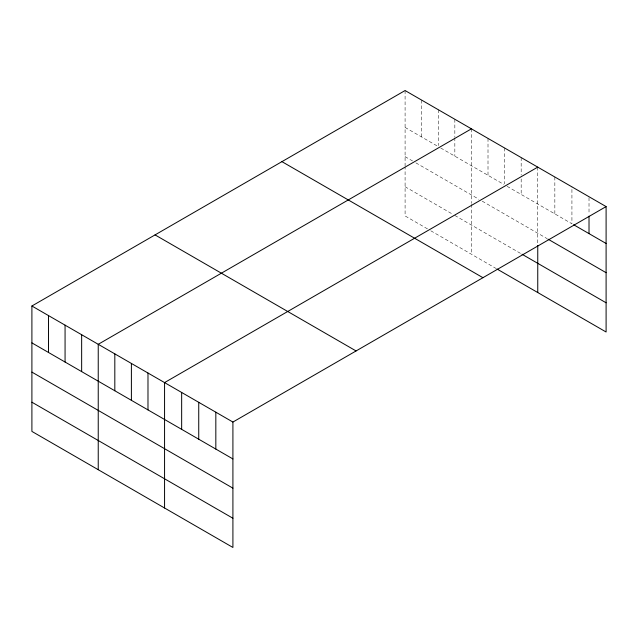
<?xml version="1.0" encoding="UTF-8"?>
<svg xmlns="http://www.w3.org/2000/svg" width="638" height="638" viewBox="0 0 638 638"><rect width="100%" height="100%" fill="white"/><g stroke="black" fill="none" stroke-linecap="round" stroke-linejoin="round"><path stroke-width="0.48" stroke-dasharray="3.19 2.39" d="M405.09 127.433L437.429 146.102M440.746 148.016L503.757 184.398M507.074 186.312L571.927 223.755L571.927 186.862M405.09 156.637L412.555 160.951M415.872 162.865L478.883 199.247M482.2 201.161L547.157 238.66M405.09 186.735L453.179 214.504M454.838 215.461L521.174 253.757M427.476 228.875L405.09 215.947L405.09 166.989M430.794 230.789L496.3 268.606M589.018 197.7L589.018 214.201M554.845 176.997L554.845 213.889M537.754 167.132L537.754 243.58M521.174 157.562L521.174 175.035M521.174 178.919L521.174 194.446M504.586 147.984L504.586 183.903M488.006 138.414L488.006 175.298M471.426 128.836L471.426 203.402M471.426 204.343L471.426 254.243M454.838 119.266L454.838 136.739M454.838 137.704L454.838 156.15M438.258 109.688L438.258 145.608M421.67 100.118L421.67 137.003M405.09 90.54L405.09 166.047"/><path stroke-width="0.96" d="M606.1 206.592L232.91 422.053L232.91 547.46L31.9 431.408L31.9 306.001L405.09 90.54L606.1 206.592L606.1 331.999L497.13 269.084M471.426 128.836L98.236 344.297L98.236 469.704M537.754 167.132L164.564 382.593L164.564 508M573.634 224.736L606.1 243.477M548.01 239.154L606.1 272.689M522.004 254.235L606.1 302.787M281.94 161.645L482.95 277.697M155.05 234.896L356.06 350.948M31.9 306.001L232.91 422.053M31.9 342.885L232.91 458.937M31.9 372.098L232.91 488.15M31.9 402.195L232.91 518.247M589.018 216.146L589.018 233.62M537.754 245.463L537.754 292.539M215.827 412.188L215.827 449.072M198.737 402.323L198.737 439.207M181.655 392.458L181.655 429.35M147.984 373.023L147.984 409.907M131.396 363.445L131.396 400.337M114.816 353.875L114.816 390.759M81.648 334.727L81.648 371.611M65.068 325.149L65.068 362.033M48.48 315.579L48.48 352.463"/></g></svg>
